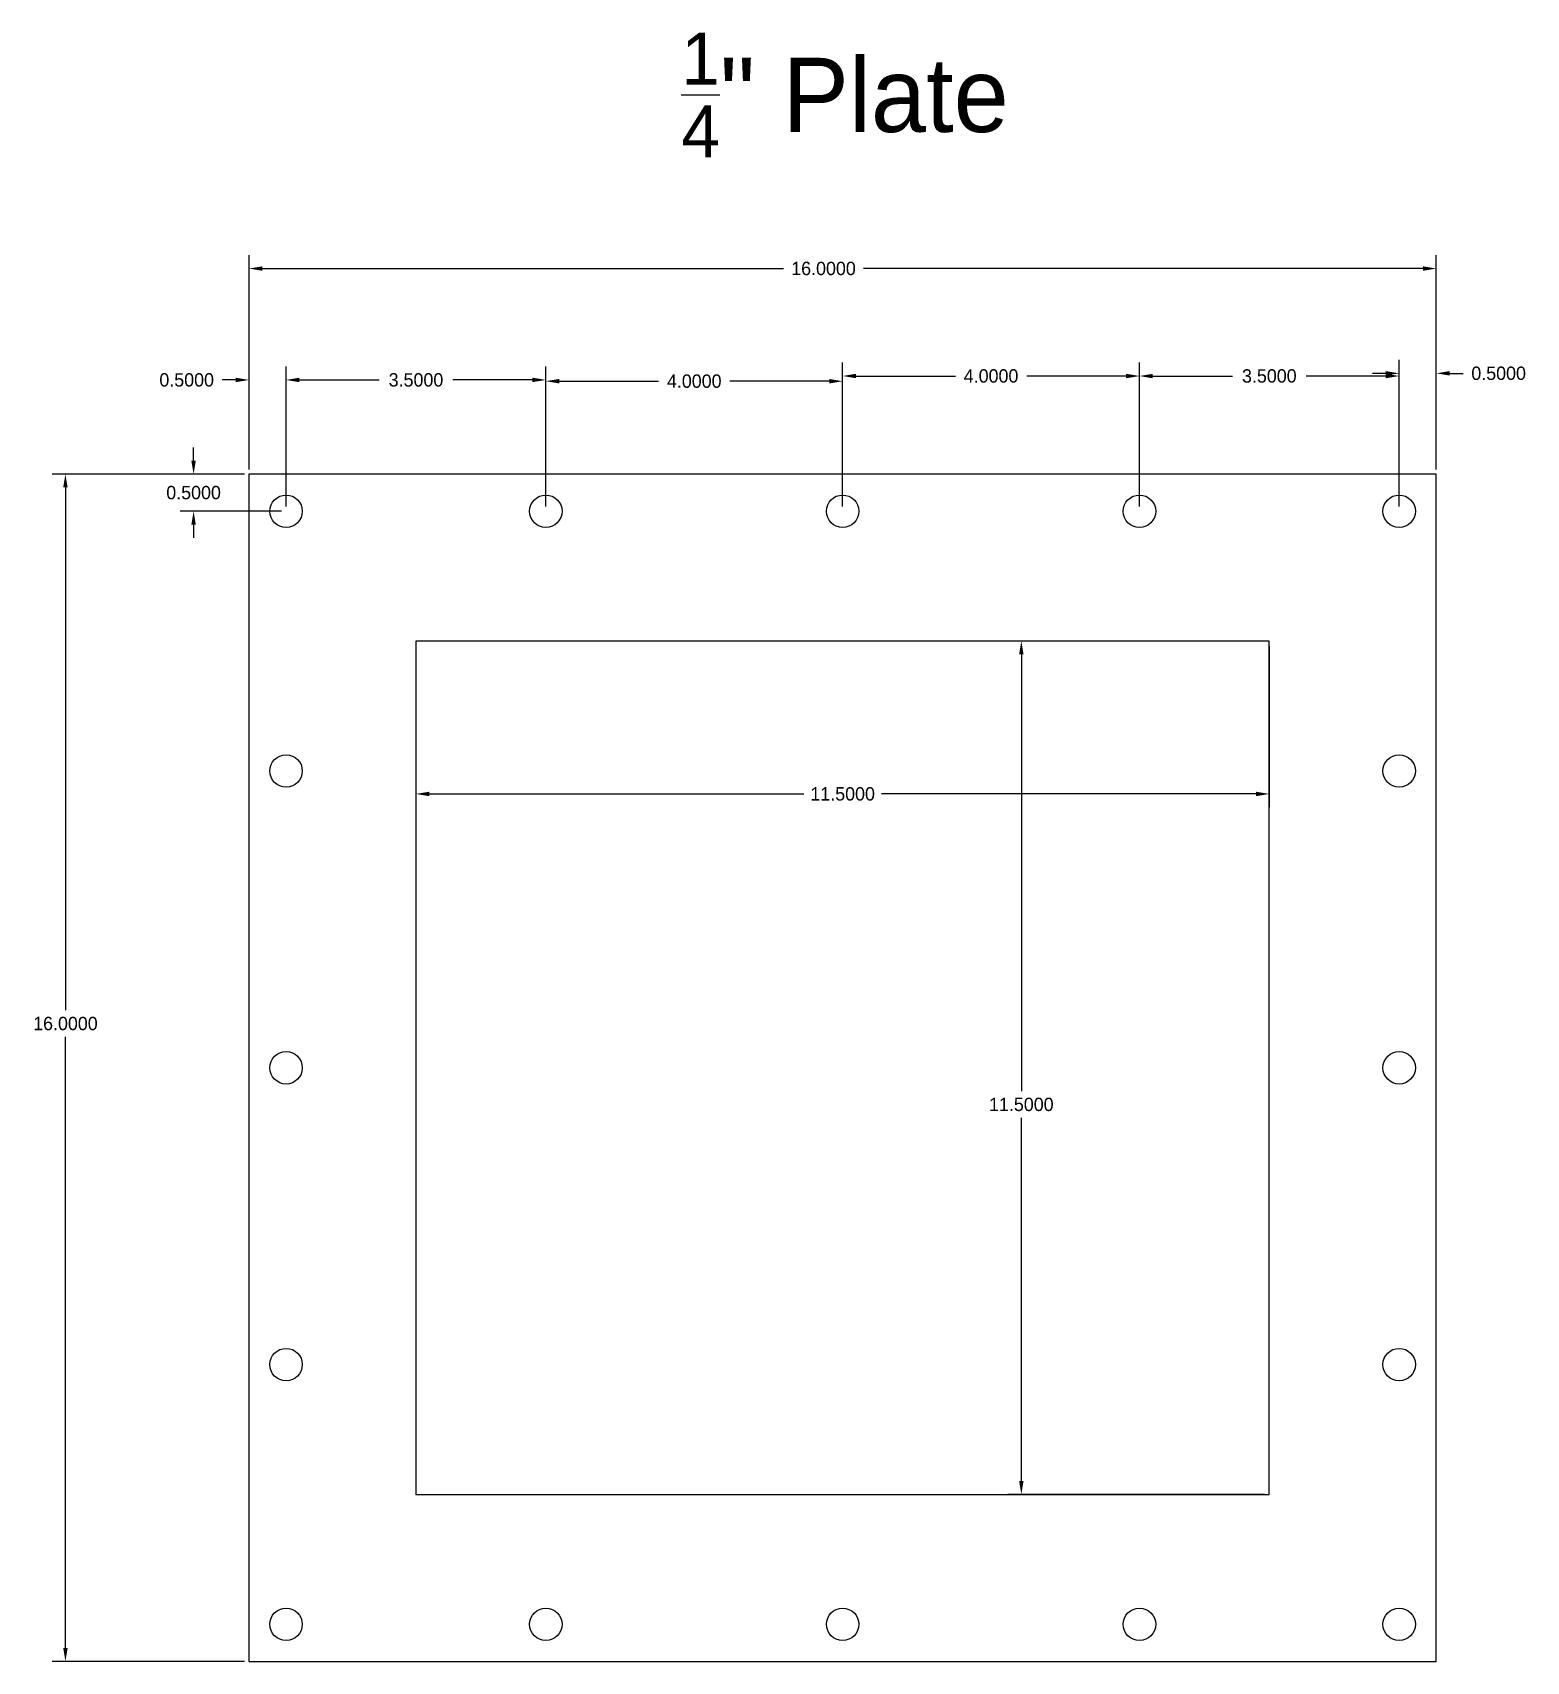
# Model space of a CAD drawing. Header units: inches. Extents: x 11701.4 to 11721.5, y 6488.8 to 6510.7.
import ezdxf

# ---------------------------------------------------------------- set-up
doc = ezdxf.new("R2010")
doc.units = ezdxf.units.IN
doc.header["$MEASUREMENT"] = 0
doc.styles.add('RAD', font='stylu.ttf')
doc.dimstyles.get("Standard").update_dxf_attribs({"dimtxt": 0.18, "dimasz": 0.18, "dimexe": 0.18, "dimexo": 0.0625, "dimgap": 0.09, "dimtad": 0, "dimtih": 1, "dimtoh": 1, "dimdec": 4, "dimzin": 0, "dimdsep": 46, "dimtxsty": 'Standard', "dimcen": 0.09, "dimadec": 0, "dimazin": 0, "dimtfac": 1, "dimtdec": 4, "dimtofl": 0, "dimtmove": 0, "dimatfit": 3, "dimfxl": 1, "dimtolj": 1, "dimtzin": 0, "dimarcsym": 0})

# ---------------------------------------------------------------- blocks, each defined once
blk = doc.blocks.new('*D91')
at = {"color": 0, "lineweight": -2, "ltscale": 100, "transparency": 16777216}
for p, q in [((11704.303, 6504.854), (11704.303, 6507.742)), ((11720.303, 6504.854), (11720.303, 6507.742)), ((11704.483, 6507.562), (11711.505, 6507.562)), ((11720.123, 6507.562), (11712.585, 6507.562))]:
    blk.add_line(p, q, dxfattribs=at)
at = {"color": 0, "ltscale": 100, "transparency": 16777216}
for points in [[(11704.483, 6507.592), (11704.483, 6507.532), (11704.303, 6507.562)], [(11720.123, 6507.592), (11720.123, 6507.532), (11720.303, 6507.562)]]:
    blk.add_solid(points, dxfattribs=at)
at = {"layer": 'Defpoints', "color": 0, "ltscale": 100, "transparency": 16777216}
for p in [(11720.303, 6507.562), (11704.303, 6504.792), (11720.303, 6504.792)]:
    blk.add_point(p, dxfattribs=at)
at = {"color": 0, "ltscale": 100, "transparency": 16777216, "insert": (11712.045, 6507.562), "char_height": 0.18, "attachment_point": 5}
blk.add_mtext('\\A1;16.0000', dxfattribs=at)
blk = doc.blocks.new('*D92')
at = {"color": 0, "lineweight": -2, "ltscale": 100, "transparency": 16777216}
for p, q in [((11704.24, 6504.792), (11701.649, 6504.792)), ((11701.829, 6504.612), (11701.829, 6497.567)), ((11701.829, 6488.972), (11701.829, 6497.207)), ((11704.24, 6488.792), (11701.649, 6488.792))]:
    blk.add_line(p, q, dxfattribs=at)
at = {"color": 0, "ltscale": 100, "transparency": 16777216}
for points in [[(11701.799, 6504.612), (11701.859, 6504.612), (11701.829, 6504.792)], [(11701.799, 6488.972), (11701.859, 6488.972), (11701.829, 6488.792)]]:
    blk.add_solid(points, dxfattribs=at)
at = {"layer": 'Defpoints', "color": 0, "ltscale": 100, "transparency": 16777216}
for p in [(11704.303, 6504.792), (11701.829, 6488.792), (11704.303, 6488.792)]:
    blk.add_point(p, dxfattribs=at)
at = {"color": 0, "ltscale": 100, "transparency": 16777216, "insert": (11701.829, 6497.387), "char_height": 0.18, "attachment_point": 5}
blk.add_mtext('\\A1;16.0000', dxfattribs=at)
blk = doc.blocks.new('*D93')
at = {"color": 0, "lineweight": -2, "ltscale": 100, "transparency": 16777216}
for p, q in [((11706.553, 6502.479), (11706.553, 6500.302)), ((11718.053, 6502.479), (11718.053, 6500.302)), ((11706.733, 6500.482), (11711.778, 6500.482)), ((11717.873, 6500.482), (11712.828, 6500.482))]:
    blk.add_line(p, q, dxfattribs=at)
at = {"color": 0, "ltscale": 100, "transparency": 16777216}
for points in [[(11706.733, 6500.512), (11706.733, 6500.452), (11706.553, 6500.482)], [(11717.873, 6500.512), (11717.873, 6500.452), (11718.053, 6500.482)]]:
    blk.add_solid(points, dxfattribs=at)
at = {"layer": 'Defpoints', "color": 0, "ltscale": 100, "transparency": 16777216}
for p in [(11706.553, 6502.542), (11718.053, 6502.542), (11718.053, 6500.482)]:
    blk.add_point(p, dxfattribs=at)
at = {"color": 0, "ltscale": 100, "transparency": 16777216, "insert": (11712.303, 6500.482), "char_height": 0.18, "attachment_point": 5}
blk.add_mtext('\\A1;11.5000', dxfattribs=at)
blk = doc.blocks.new('*D94')
at = {"color": 0, "lineweight": -2, "ltscale": 100, "transparency": 16777216}
for p, q in [((11717.99, 6502.542), (11714.531, 6502.542)), ((11714.711, 6502.362), (11714.711, 6496.477)), ((11714.711, 6491.222), (11714.711, 6496.117)), ((11717.99, 6491.042), (11714.531, 6491.042))]:
    blk.add_line(p, q, dxfattribs=at)
at = {"color": 0, "ltscale": 100, "transparency": 16777216}
for points in [[(11714.681, 6502.362), (11714.741, 6502.362), (11714.711, 6502.542)], [(11714.681, 6491.222), (11714.741, 6491.222), (11714.711, 6491.042)]]:
    blk.add_solid(points, dxfattribs=at)
at = {"layer": 'Defpoints', "color": 0, "ltscale": 100, "transparency": 16777216}
for p in [(11718.053, 6502.542), (11714.711, 6491.042), (11718.053, 6491.042)]:
    blk.add_point(p, dxfattribs=at)
at = {"color": 0, "ltscale": 100, "transparency": 16777216, "insert": (11714.711, 6496.297), "char_height": 0.18, "attachment_point": 5}
blk.add_mtext('\\A1;11.5000', dxfattribs=at)
blk = doc.blocks.new('*D95')
at = {"color": 0, "lineweight": -2, "ltscale": 100, "transparency": 16777216}
for p, q in [((11712.303, 6504.354), (11712.303, 6506.294)), ((11716.303, 6504.354), (11716.303, 6506.294)), ((11712.483, 6506.114), (11713.823, 6506.114)), ((11716.123, 6506.114), (11714.783, 6506.114))]:
    blk.add_line(p, q, dxfattribs=at)
at = {"color": 0, "ltscale": 100, "transparency": 16777216}
for points in [[(11712.483, 6506.144), (11712.483, 6506.084), (11712.303, 6506.114)], [(11716.123, 6506.144), (11716.123, 6506.084), (11716.303, 6506.114)]]:
    blk.add_solid(points, dxfattribs=at)
at = {"layer": 'Defpoints', "color": 0, "ltscale": 100, "transparency": 16777216}
for p in [(11716.303, 6506.114), (11712.303, 6504.292), (11716.303, 6504.292)]:
    blk.add_point(p, dxfattribs=at)
at = {"color": 0, "ltscale": 100, "transparency": 16777216, "insert": (11714.303, 6506.114), "char_height": 0.18, "attachment_point": 5}
blk.add_mtext('\\A1;4.0000', dxfattribs=at)
blk = doc.blocks.new('*D96')
at = {"color": 0, "lineweight": -2, "ltscale": 100, "transparency": 16777216}
for p, q in [((11716.303, 6504.354), (11716.303, 6506.294)), ((11719.803, 6504.354), (11719.803, 6506.294)), ((11716.483, 6506.114), (11717.558, 6506.114)), ((11719.623, 6506.114), (11718.548, 6506.114))]:
    blk.add_line(p, q, dxfattribs=at)
at = {"color": 0, "ltscale": 100, "transparency": 16777216}
for points in [[(11716.483, 6506.144), (11716.483, 6506.084), (11716.303, 6506.114)], [(11719.623, 6506.144), (11719.623, 6506.084), (11719.803, 6506.114)]]:
    blk.add_solid(points, dxfattribs=at)
at = {"layer": 'Defpoints', "color": 0, "ltscale": 100, "transparency": 16777216}
for p in [(11719.803, 6506.114), (11716.303, 6504.292), (11719.803, 6504.292)]:
    blk.add_point(p, dxfattribs=at)
at = {"color": 0, "ltscale": 100, "transparency": 16777216, "insert": (11718.053, 6506.114), "char_height": 0.18, "attachment_point": 5}
blk.add_mtext('\\A1;3.5000', dxfattribs=at)
blk = doc.blocks.new('*D97')
at = {"color": 0, "lineweight": -2, "ltscale": 100, "transparency": 16777216}
for p, q in [((11719.803, 6504.354), (11719.803, 6506.33)), ((11720.303, 6504.854), (11720.303, 6506.33)), ((11719.623, 6506.15), (11719.443, 6506.15)), ((11720.483, 6506.15), (11720.663, 6506.15))]:
    blk.add_line(p, q, dxfattribs=at)
at = {"color": 0, "ltscale": 100, "transparency": 16777216}
for points in [[(11719.623, 6506.18), (11719.623, 6506.12), (11719.803, 6506.15)], [(11720.483, 6506.18), (11720.483, 6506.12), (11720.303, 6506.15)]]:
    blk.add_solid(points, dxfattribs=at)
at = {"layer": 'Defpoints', "color": 0, "ltscale": 100, "transparency": 16777216}
for p in [(11720.303, 6506.15), (11720.303, 6504.792), (11719.803, 6504.292)]:
    blk.add_point(p, dxfattribs=at)
at = {"color": 0, "ltscale": 100, "transparency": 16777216, "insert": (11721.143, 6506.15), "char_height": 0.18, "attachment_point": 5}
blk.add_mtext('\\A1;0.5000', dxfattribs=at)
blk = doc.blocks.new('*D98')
at = {"color": 0, "lineweight": -2, "ltscale": 100, "transparency": 16777216}
for p, q in [((11708.303, 6504.354), (11708.303, 6506.224)), ((11712.303, 6504.354), (11712.303, 6506.224)), ((11708.483, 6506.044), (11709.823, 6506.044)), ((11712.123, 6506.044), (11710.783, 6506.044))]:
    blk.add_line(p, q, dxfattribs=at)
at = {"color": 0, "ltscale": 100, "transparency": 16777216}
for points in [[(11708.483, 6506.074), (11708.483, 6506.014), (11708.303, 6506.044)], [(11712.123, 6506.074), (11712.123, 6506.014), (11712.303, 6506.044)]]:
    blk.add_solid(points, dxfattribs=at)
at = {"layer": 'Defpoints', "color": 0, "ltscale": 100, "transparency": 16777216}
for p in [(11708.303, 6506.044), (11708.303, 6504.292), (11712.303, 6504.292)]:
    blk.add_point(p, dxfattribs=at)
at = {"color": 0, "ltscale": 100, "transparency": 16777216, "insert": (11710.303, 6506.044), "char_height": 0.18, "attachment_point": 5}
blk.add_mtext('\\A1;4.0000', dxfattribs=at)
blk = doc.blocks.new('*D99')
at = {"color": 0, "lineweight": -2, "ltscale": 100, "transparency": 16777216}
for p, q in [((11704.803, 6504.354), (11704.803, 6506.241)), ((11708.303, 6504.354), (11708.303, 6506.241)), ((11704.983, 6506.061), (11706.058, 6506.061)), ((11708.123, 6506.061), (11707.048, 6506.061))]:
    blk.add_line(p, q, dxfattribs=at)
at = {"color": 0, "ltscale": 100, "transparency": 16777216}
for points in [[(11704.983, 6506.091), (11704.983, 6506.031), (11704.803, 6506.061)], [(11708.123, 6506.091), (11708.123, 6506.031), (11708.303, 6506.061)]]:
    blk.add_solid(points, dxfattribs=at)
at = {"layer": 'Defpoints', "color": 0, "ltscale": 100, "transparency": 16777216}
for p in [(11704.803, 6506.061), (11704.803, 6504.292), (11708.303, 6504.292)]:
    blk.add_point(p, dxfattribs=at)
at = {"color": 0, "ltscale": 100, "transparency": 16777216, "insert": (11706.553, 6506.061), "char_height": 0.18, "attachment_point": 5}
blk.add_mtext('\\A1;3.5000', dxfattribs=at)
blk = doc.blocks.new('*D100')
at = {"color": 0, "lineweight": -2, "ltscale": 100, "transparency": 16777216}
for p, q in [((11704.303, 6504.854), (11704.303, 6506.241)), ((11704.803, 6504.354), (11704.803, 6506.241)), ((11704.123, 6506.061), (11703.943, 6506.061)), ((11704.983, 6506.061), (11705.163, 6506.061))]:
    blk.add_line(p, q, dxfattribs=at)
at = {"color": 0, "ltscale": 100, "transparency": 16777216}
for points in [[(11704.123, 6506.091), (11704.123, 6506.031), (11704.303, 6506.061)], [(11704.983, 6506.091), (11704.983, 6506.031), (11704.803, 6506.061)]]:
    blk.add_solid(points, dxfattribs=at)
at = {"layer": 'Defpoints', "color": 0, "ltscale": 100, "transparency": 16777216}
for p in [(11704.303, 6506.061), (11704.303, 6504.792), (11704.803, 6504.292)]:
    blk.add_point(p, dxfattribs=at)
at = {"color": 0, "ltscale": 100, "transparency": 16777216, "insert": (11703.463, 6506.061), "char_height": 0.18, "attachment_point": 5}
blk.add_mtext('\\A1;0.5000', dxfattribs=at)
blk = doc.blocks.new('*D101')
at = {"color": 0, "lineweight": -2, "ltscale": 100, "transparency": 16777216}
for p, q in [((11703.556, 6504.972), (11703.556, 6505.152)), ((11704.24, 6504.792), (11703.376, 6504.792)), ((11704.74, 6504.292), (11703.376, 6504.292)), ((11703.556, 6504.112), (11703.556, 6503.932))]:
    blk.add_line(p, q, dxfattribs=at)
at = {"color": 0, "ltscale": 100, "transparency": 16777216}
for points in [[(11703.526, 6504.972), (11703.586, 6504.972), (11703.556, 6504.792)], [(11703.526, 6504.112), (11703.586, 6504.112), (11703.556, 6504.292)]]:
    blk.add_solid(points, dxfattribs=at)
at = {"layer": 'Defpoints', "color": 0, "ltscale": 100, "transparency": 16777216}
for p in [(11703.556, 6504.792), (11704.303, 6504.792), (11704.803, 6504.292)]:
    blk.add_point(p, dxfattribs=at)
at = {"color": 0, "ltscale": 100, "transparency": 16777216, "insert": (11703.556, 6504.542), "char_height": 0.18, "attachment_point": 5}
blk.add_mtext('\\A1;0.5000', dxfattribs=at)

msp = doc.modelspace()

# ---------------------------------------------------------------- linework, layer by layer
at = {"ltscale": 100}
for points in [[(11704.30278, 6488.79154), (11720.30278, 6488.79154), (11720.30278, 6504.79154), (11704.30278, 6504.79154)], [(11706.55278, 6491.04154), (11718.05278, 6491.04154), (11718.05278, 6502.54154), (11706.55278, 6502.54154)]]:
    msp.add_lwpolyline(points, close=True, dxfattribs=at)
for centre in [(11704.80278, 6504.29154), (11708.30278, 6504.29154), (11712.30278, 6504.29154), (11716.30278, 6504.29154), (11719.80278, 6504.29154), (11704.80278, 6500.79154), (11719.80278, 6500.79154), (11704.80278, 6496.79154), (11719.80278, 6496.79154), (11704.80278, 6492.79154), (11719.80278, 6492.79154), (11704.80278, 6489.29154), (11708.30278, 6489.29154), (11712.30278, 6489.29154), (11716.30278, 6489.29154), (11719.80278, 6489.29154)]:
    msp.add_circle(centre, 0.21875, dxfattribs=at)

# ---------------------------------------------------------------- texts
at = {"ltscale": 100, "insert": (11710.12788, 6510.74218), "char_height": 1, "attachment_point": 1, "style": 'RAD'}
msp.add_mtext('\\A1;{\\H0.7x;\\S1/4;}" Plate', dxfattribs=at)

# ---------------------------------------------------------------- dimensions: what is measured, and where the dimension line sits
at = {"ltscale": 100}
for base, p1, p2, picture, middle in [((11720.30278, 6507.56216), (11704.30278, 6504.79154), (11720.30278, 6504.79154), '*D91', (11712.04527, 6507.56216)), ((11718.05278, 6500.48229), (11706.55278, 6502.54154), (11718.05278, 6502.54154), '*D93', (11712.30278, 6500.48229))]:
    dim = msp.add_linear_dim(base=base, p1=p1, p2=p2, dimstyle='Standard', dxfattribs=at)
    dim.commit()
    dim.dimension.update_dxf_attribs({"geometry": picture, "text_midpoint": middle, "dimtype": 160})
for base, p1, p2, picture, middle in [((11704.30278, 6506.06127), (11704.80278, 6504.29154), (11704.30278, 6504.79154), '*D100', (11703.46278, 6506.06127)), ((11704.80278, 6506.06127), (11708.30278, 6504.29154), (11704.80278, 6504.29154), '*D99', (11706.55278, 6506.06127)), ((11708.30278, 6506.04362), (11712.30278, 6504.29154), (11708.30278, 6504.29154), '*D98', (11710.30278, 6506.04362)), ((11716.30278, 6506.11422), (11712.30278, 6504.29154), (11716.30278, 6504.29154), '*D95', (11714.30278, 6506.11422)), ((11719.80278, 6506.11422), (11716.30278, 6504.29154), (11719.80278, 6504.29154), '*D96', (11718.05278, 6506.11422)), ((11720.30278, 6506.14952), (11719.80278, 6504.29154), (11720.30278, 6504.79154), '*D97', (11721.14278, 6506.14952))]:
    dim = msp.add_linear_dim(base=base, p1=p1, p2=p2, dimstyle='Standard', dxfattribs=at)
    dim.commit()
    dim.dimension.update_dxf_attribs({"geometry": picture, "text_midpoint": middle})
dim = msp.add_linear_dim(base=(11703.55612, 6504.79154), p1=(11704.80278, 6504.29154), p2=(11704.30278, 6504.79154), angle=90, dimstyle='Standard', dxfattribs=at)
dim.commit()
dim.dimension.update_dxf_attribs({"geometry": '*D101', "text_midpoint": (11703.55612, 6504.54154)})
for base, p1, p2, picture, middle in [((11701.82931, 6488.79154), (11704.30278, 6504.79154), (11704.30278, 6488.79154), '*D92', (11701.82931, 6497.38724)), ((11714.71077, 6491.04154), (11718.05278, 6502.54154), (11718.05278, 6491.04154), '*D94', (11714.71077, 6496.29739))]:
    dim = msp.add_linear_dim(base=base, p1=p1, p2=p2, angle=90, dimstyle='Standard', dxfattribs=at)
    dim.commit()
    dim.dimension.update_dxf_attribs({"geometry": picture, "text_midpoint": middle, "dimtype": 160})

doc.saveas('drawing.dxf')
